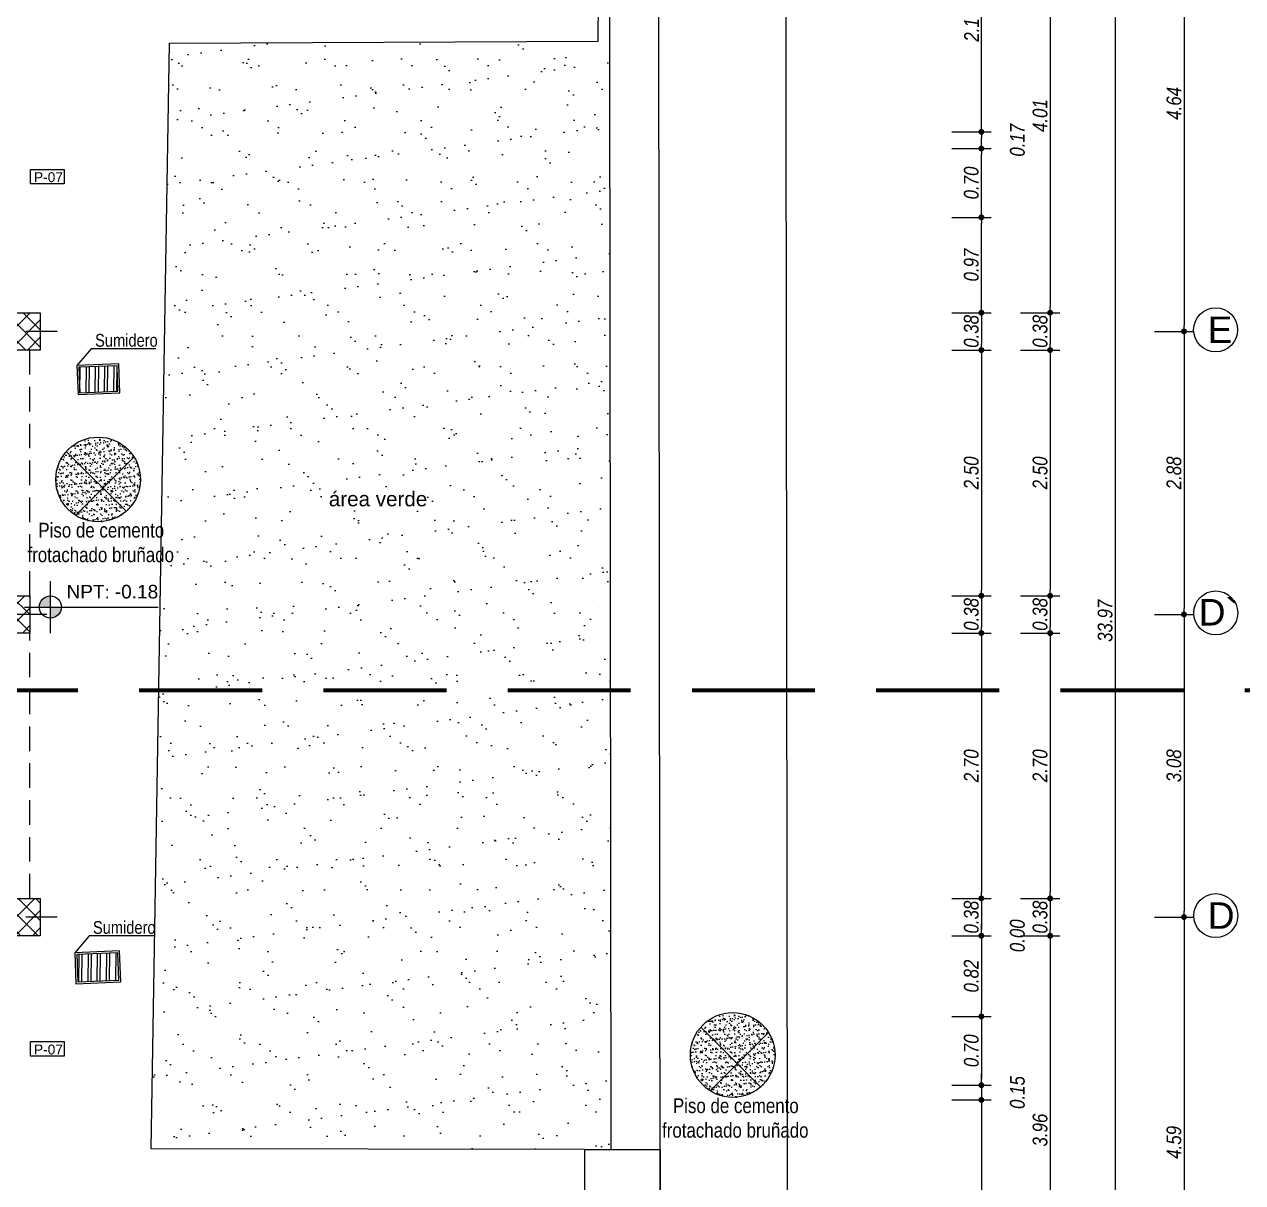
# Model space of a CAD drawing. Header units: inches. Extents: x 140 to 978, y -82 to 38.
# Drawn here: x 644.26 to 656.66, y -0.23 to 11.55 of the extents above; entities that cross this region are included whole.
import ezdxf

# ---------------------------------------------------------------- set-up
doc = ezdxf.new("R2010")
doc.units = ezdxf.units.IN
doc.header["$MEASUREMENT"] = 0
for name, pattern in [('DASHDOT2', [12.7, 6.35, -3.175, 0, -3.175]), ('DASHED', [0.75, 0.5, -0.25]), ('DASHED2', [0.375, 0.25, -0.125])]:
    doc.linetypes.add(name, pattern=pattern)
doc.layers.get('0').update_dxf_attribs({"lineweight": 0})
for name, color, linetype, lineweight in [('UNSAAC-AREA VERDE', 94, 'Continuous', 0), ('UNSAAC-COLUMNA', 24, 'Continuous', 0), ('UNSAAC-COTA', 48, 'Continuous', 0), ('UNSAAC-EJE COLUMNA', 22, 'DASHDOT2', 0), ('UNSAAC-FACHADA(2DO PLANO)', 7, 'Continuous', 30), ('UNSAAC-LINEA DE CORTE', 7, 'Continuous', 70), ('UNSAAC-LLAMADOS', 88, 'Continuous', 0), ('UNSAAC-PISOS', 253, 'Continuous', 0), ('UNSAAC-PROYECCIONES', 38, 'DASHED2', 0), ('UNSAAC-TEXTOS', 250, 'Continuous', 0), ('UNSAAC-TEXTURAS', 250, 'Continuous', 0)]:
    doc.layers.add(name, color=color, linetype=linetype, lineweight=lineweight)
doc.styles.add('narrow', font='')
doc.styles.get("Standard").update_dxf_attribs({"font": 'arial.ttf'})
doc.styles.get('narrow').set_extended_font_data('Arial Narrow', italic=True)
doc.dimstyles.new('1EN75', dxfattribs={"dimtxt": 0.15, "dimasz": 0.06, "dimexe": 0.1, "dimexo": 0.15, "dimgap": 0.025, "dimtad": 1, "dimzin": 1, "dimdsep": 46, "dimtxsty": 'narrow', "dimblk": 'DOT', "dimcen": 0.1, "dimclrd": 256, "dimclre": 256, "dimclrt": 256, "dimaunit": 1, "dimadec": 3, "dimazin": 0, "dimtfac": 1, "dimtmove": 2, "dimatfit": 3, "dimldrblk": 'ARCHTICK', "dimfxl": 0.3, "dimfxlon": 1, "dimtolj": 1, "dimtzin": 0, "dimlwd": 0, "dimlwe": 0, "dimarcsym": 0})
pattern_1 = [(89.2936, (644.81354, 1.75748), (-0.0937429, 0.0011558), []), (89.2936, (644.84517, 1.78834), (-0.0937429, 0.0011558), [])]

# ---------------------------------------------------------------- blocks, each defined once
blk = doc.blocks.new('c')
at = {"layer": 'UNSAAC-TEXTURAS'}
h = blk.add_hatch(dxfattribs=at)
h.set_pattern_fill('ANSI37', color=256)
h.set_pattern_definition([(45, (-855.58834, -178.38853), (-0.088388348, 0.088388348), []), (135, (-855.58834, -178.38853), (-0.088388348, -0.088388348), [])])
h.paths.add_polyline_path([(0.19, 0.635), (0, 0.635), (0, 0.316), (0.19, 0.316)])
h.paths.add_polyline_path([(0.19, 0.316), (0.38, 0.316), (0.38, 0.635), (0.19, 0.635)])
h.paths.add_polyline_path([(0.19, 0), (0.38, 0), (0.38, 0.316), (0.19, 0.316)])
h.paths.add_polyline_path([(0.19, 0.316), (0, 0.316), (0, 0), (0.19, 0)])
at = {"layer": 'UNSAAC-COLUMNA'}
blk.add_lwpolyline([(0, 0), (0, 0.635), (0.38, 0.635), (0.38, 0)], dxfattribs=at)
blk.add_lwpolyline([(0, 0.635), (0.38, 0.635), (0.38, 0), (0, 0)], close=True, dxfattribs=at)
at = {"layer": 'UNSAAC-EJE COLUMNA', "ltscale": 0.05}
for p, q in [((0.19, -0.172), (0.19, 0.805)), ((0.55, 0.316), (-0.17, 0.316))]:
    blk.add_line(p, q, dxfattribs=at)
blk = doc.blocks.new('_Dot')
at = {"color": 0, "linetype": 'ByBlock', "lineweight": -2}
blk.add_line((-0.5, 0), (-1, 0), dxfattribs=at)
at = {"color": 0, "linetype": 'ByBlock', "const_width": 0.5}
blk.add_lwpolyline([(-0.25, 0, 1), (0.25, 0, 1)], format="xyb", close=True, dxfattribs=at)
blk = doc.blocks.new('*D792')
at = {"layer": 'Defpoints', "color": 0, "transparency": 16777216}
for p in [(647.534, 8.619), (647.534, 8.239), (653.998, 8.239)]:
    blk.add_point(p, dxfattribs=at)
at = {"layer": 'UNSAAC-COTA', "lineweight": 0, "transparency": 16777216}
for p, q in [((653.698, 8.619), (654.098, 8.619)), ((653.998, 8.559), (653.998, 8.299)), ((653.698, 8.239), (654.098, 8.239))]:
    blk.add_line(p, q, dxfattribs=at)
at = {"layer": 'UNSAAC-COTA', "lineweight": 0, "transparency": 16777216, "xscale": 0.06, "yscale": 0.06, "zscale": 0.06}
for p, rotation in [((653.998, 8.619), 90), ((653.998, 8.239), 270)]:
    blk.add_blockref('_Dot', p, dxfattribs=dict(at, rotation=rotation))
at = {"layer": 'UNSAAC-COTA', "transparency": 16777216, "insert": (653.896, 8.429), "char_height": 0.15, "attachment_point": 5, "rotation": 90, "style": 'narrow'}
blk.add_mtext('\\A1;0.38', dxfattribs=at)
blk = doc.blocks.new('_ArchTick')
at = {"layer": 'UNSAAC-FACHADA(2DO PLANO)', "color": 0, "const_width": 0.15}
blk.add_lwpolyline([(-0.5, -0.5), (0.5, 0.5)], dxfattribs=at)
blk = doc.blocks.new('*D793')
at = {"layer": 'Defpoints', "color": 0, "transparency": 16777216}
for p in [(647.534, 8.239), (647.429, 5.739), (653.998, 5.739)]:
    blk.add_point(p, dxfattribs=at)
at = {"layer": 'UNSAAC-COTA', "lineweight": 0, "transparency": 16777216}
for p, q in [((653.698, 8.239), (654.098, 8.239)), ((653.998, 8.179), (653.998, 5.799)), ((653.698, 5.739), (654.098, 5.739))]:
    blk.add_line(p, q, dxfattribs=at)
at = {"layer": 'UNSAAC-COTA', "lineweight": 0, "transparency": 16777216, "xscale": 0.06, "yscale": 0.06, "zscale": 0.06}
for p, rotation in [((653.998, 8.239), 90), ((653.998, 5.739), 270)]:
    blk.add_blockref('_Dot', p, dxfattribs=dict(at, rotation=rotation))
at = {"layer": 'UNSAAC-COTA', "transparency": 16777216, "insert": (653.896, 6.989), "char_height": 0.15, "attachment_point": 5, "rotation": 90, "style": 'narrow'}
blk.add_mtext('\\A1;2.50', dxfattribs=at)
blk = doc.blocks.new('*D794')
at = {"layer": 'Defpoints', "color": 0, "transparency": 16777216}
for p in [(647.429, 5.739), (647.429, 5.359), (653.998, 5.359)]:
    blk.add_point(p, dxfattribs=at)
at = {"layer": 'UNSAAC-COTA', "lineweight": 0, "transparency": 16777216}
for p, q in [((653.698, 5.739), (654.098, 5.739)), ((653.998, 5.679), (653.998, 5.419)), ((653.698, 5.359), (654.098, 5.359))]:
    blk.add_line(p, q, dxfattribs=at)
at = {"layer": 'UNSAAC-COTA', "lineweight": 0, "transparency": 16777216, "xscale": 0.06, "yscale": 0.06, "zscale": 0.06}
for p, rotation in [((653.998, 5.739), 90), ((653.998, 5.359), 270)]:
    blk.add_blockref('_Dot', p, dxfattribs=dict(at, rotation=rotation))
at = {"layer": 'UNSAAC-COTA', "transparency": 16777216, "insert": (653.896, 5.549), "char_height": 0.15, "attachment_point": 5, "rotation": 90, "style": 'narrow'}
blk.add_mtext('\\A1;0.38', dxfattribs=at)
blk = doc.blocks.new('*D795')
at = {"layer": 'Defpoints', "color": 0, "transparency": 16777216}
for p in [(647.429, 5.359), (647.534, 2.659), (653.998, 2.659)]:
    blk.add_point(p, dxfattribs=at)
at = {"layer": 'UNSAAC-COTA', "lineweight": 0, "transparency": 16777216}
for p, q in [((653.698, 5.359), (654.098, 5.359)), ((653.998, 5.299), (653.998, 2.719)), ((653.698, 2.659), (654.098, 2.659))]:
    blk.add_line(p, q, dxfattribs=at)
at = {"layer": 'UNSAAC-COTA', "lineweight": 0, "transparency": 16777216, "xscale": 0.06, "yscale": 0.06, "zscale": 0.06}
for p, rotation in [((653.998, 5.359), 90), ((653.998, 2.659), 270)]:
    blk.add_blockref('_Dot', p, dxfattribs=dict(at, rotation=rotation))
at = {"layer": 'UNSAAC-COTA', "transparency": 16777216, "insert": (653.896, 4.009), "char_height": 0.15, "attachment_point": 5, "rotation": 90, "style": 'narrow'}
blk.add_mtext('\\A1;2.70', dxfattribs=at)
blk = doc.blocks.new('*D796')
at = {"layer": 'Defpoints', "color": 0, "transparency": 16777216}
for p in [(647.534, 2.659), (647.534, 2.279), (653.998, 2.279)]:
    blk.add_point(p, dxfattribs=at)
at = {"layer": 'UNSAAC-COTA', "lineweight": 0, "transparency": 16777216}
for p, q in [((653.698, 2.659), (654.098, 2.659)), ((653.998, 2.599), (653.998, 2.339)), ((653.698, 2.279), (654.098, 2.279))]:
    blk.add_line(p, q, dxfattribs=at)
at = {"layer": 'UNSAAC-COTA', "lineweight": 0, "transparency": 16777216, "xscale": 0.06, "yscale": 0.06, "zscale": 0.06}
for p, rotation in [((653.998, 2.659), 90), ((653.998, 2.279), 270)]:
    blk.add_blockref('_Dot', p, dxfattribs=dict(at, rotation=rotation))
at = {"layer": 'UNSAAC-COTA', "transparency": 16777216, "insert": (653.896, 2.469), "char_height": 0.15, "attachment_point": 5, "rotation": 90, "style": 'narrow'}
blk.add_mtext('\\A1;0.38', dxfattribs=at)
blk = doc.blocks.new('*D797')
at = {"layer": 'Defpoints', "color": 0, "transparency": 16777216}
for p in [(647.373, 2.279), (647.534, 2.279), (653.998, 2.279)]:
    blk.add_point(p, dxfattribs=at)
at = {"layer": 'UNSAAC-COTA', "lineweight": 0, "transparency": 16777216}
for p, q in [((653.998, 2.339), (653.998, 2.399)), ((653.698, 2.279), (654.098, 2.279)), ((653.698, 2.279), (654.098, 2.279)), ((653.998, 2.219), (653.998, 2.159))]:
    blk.add_line(p, q, dxfattribs=at)
at = {"layer": 'UNSAAC-COTA', "lineweight": 0, "transparency": 16777216, "xscale": 0.06, "yscale": 0.06, "zscale": 0.06}
for rotation in [270, 90]:
    blk.add_blockref('_Dot', (653.998, 2.279), dxfattribs=dict(at, rotation=rotation))
at = {"layer": 'UNSAAC-COTA', "transparency": 16777216, "insert": (654.365, 2.279), "char_height": 0.15, "attachment_point": 5, "rotation": 90, "style": 'narrow'}
blk.add_mtext('\\A1;0.00', dxfattribs=at)
blk = doc.blocks.new('*D798')
at = {"layer": 'Defpoints', "color": 0, "transparency": 16777216}
for p in [(647.373, 2.279), (647.373, 1.459), (653.998, 1.459)]:
    blk.add_point(p, dxfattribs=at)
at = {"layer": 'UNSAAC-COTA', "lineweight": 0, "transparency": 16777216}
for p, q in [((653.698, 2.279), (654.098, 2.279)), ((653.998, 2.219), (653.998, 1.519)), ((653.698, 1.459), (654.098, 1.459))]:
    blk.add_line(p, q, dxfattribs=at)
at = {"layer": 'UNSAAC-COTA', "lineweight": 0, "transparency": 16777216, "xscale": 0.06, "yscale": 0.06, "zscale": 0.06}
for p, rotation in [((653.998, 2.279), 90), ((653.998, 1.459), 270)]:
    blk.add_blockref('_Dot', p, dxfattribs=dict(at, rotation=rotation))
at = {"layer": 'UNSAAC-COTA', "transparency": 16777216, "insert": (653.896, 1.869), "char_height": 0.15, "attachment_point": 5, "rotation": 90, "style": 'narrow'}
blk.add_mtext('\\A1;0.82', dxfattribs=at)
blk = doc.blocks.new('*D799')
at = {"layer": 'Defpoints', "color": 0, "transparency": 16777216}
for p in [(647.373, 1.459), (647.373, 0.759), (653.998, 0.759)]:
    blk.add_point(p, dxfattribs=at)
at = {"layer": 'UNSAAC-COTA', "lineweight": 0, "transparency": 16777216}
for p, q in [((653.698, 1.459), (654.098, 1.459)), ((653.998, 1.399), (653.998, 0.819)), ((653.698, 0.759), (654.098, 0.759))]:
    blk.add_line(p, q, dxfattribs=at)
at = {"layer": 'UNSAAC-COTA', "lineweight": 0, "transparency": 16777216, "xscale": 0.06, "yscale": 0.06, "zscale": 0.06}
for p, rotation in [((653.998, 1.459), 90), ((653.998, 0.759), 270)]:
    blk.add_blockref('_Dot', p, dxfattribs=dict(at, rotation=rotation))
at = {"layer": 'UNSAAC-COTA', "transparency": 16777216, "insert": (653.896, 1.109), "char_height": 0.15, "attachment_point": 5, "rotation": 90, "style": 'narrow'}
blk.add_mtext('\\A1;0.70', dxfattribs=at)
blk = doc.blocks.new('*D800')
at = {"layer": 'Defpoints', "color": 0, "transparency": 16777216}
for p in [(647.373, 0.759), (647.373, 0.609), (653.998, 0.609)]:
    blk.add_point(p, dxfattribs=at)
at = {"layer": 'UNSAAC-COTA', "lineweight": 0, "transparency": 16777216}
for p, q in [((653.998, 0.819), (653.998, 0.879)), ((653.698, 0.759), (654.098, 0.759)), ((653.998, 0.759), (653.998, 0.609)), ((653.698, 0.609), (654.098, 0.609)), ((653.998, 0.549), (653.998, 0.489))]:
    blk.add_line(p, q, dxfattribs=at)
at = {"layer": 'UNSAAC-COTA', "lineweight": 0, "transparency": 16777216, "xscale": 0.06, "yscale": 0.06, "zscale": 0.06}
for p, rotation in [((653.998, 0.759), 270), ((653.998, 0.609), 90)]:
    blk.add_blockref('_Dot', p, dxfattribs=dict(at, rotation=rotation))
at = {"layer": 'UNSAAC-COTA', "transparency": 16777216, "insert": (654.365, 0.684), "char_height": 0.15, "attachment_point": 5, "rotation": 90, "style": 'narrow'}
blk.add_mtext('\\A1;0.15', dxfattribs=at)
blk = doc.blocks.new('*D801')
at = {"layer": 'Defpoints', "color": 0, "transparency": 16777216}
for p in [(647.373, 0.609), (652.998, -1.676), (653.998, -1.676)]:
    blk.add_point(p, dxfattribs=at)
at = {"layer": 'UNSAAC-COTA', "lineweight": 0, "transparency": 16777216}
for p, q in [((653.698, 0.609), (654.098, 0.609)), ((653.998, 0.549), (653.998, -1.616)), ((653.698, -1.676), (654.098, -1.676))]:
    blk.add_line(p, q, dxfattribs=at)
at = {"layer": 'UNSAAC-COTA', "lineweight": 0, "transparency": 16777216, "xscale": 0.06, "yscale": 0.06, "zscale": 0.06}
for p, rotation in [((653.998, 0.609), 90), ((653.998, -1.676), 270)]:
    blk.add_blockref('_Dot', p, dxfattribs=dict(at, rotation=rotation))
at = {"layer": 'UNSAAC-COTA', "transparency": 16777216, "insert": (653.896, -0.533), "char_height": 0.15, "attachment_point": 5, "rotation": 90, "style": 'narrow'}
blk.add_mtext('\\A1;2.28', dxfattribs=at)
blk = doc.blocks.new('*D728')
at = {"layer": 'Defpoints', "color": 0, "transparency": 16777216}
for p in [(652.998, 12.629), (647.534, 8.619), (654.698, 8.619)]:
    blk.add_point(p, dxfattribs=at)
at = {"layer": 'UNSAAC-COTA', "lineweight": 0, "transparency": 16777216}
for p, q in [((654.398, 12.629), (654.798, 12.629)), ((654.698, 12.569), (654.698, 8.679)), ((654.398, 8.619), (654.798, 8.619))]:
    blk.add_line(p, q, dxfattribs=at)
at = {"layer": 'UNSAAC-COTA', "lineweight": 0, "transparency": 16777216, "xscale": 0.06, "yscale": 0.06, "zscale": 0.06}
for p, rotation in [((654.698, 12.629), 90), ((654.698, 8.619), 270)]:
    blk.add_blockref('_Dot', p, dxfattribs=dict(at, rotation=rotation))
at = {"layer": 'UNSAAC-COTA', "transparency": 16777216, "insert": (654.596, 10.624), "char_height": 0.15, "attachment_point": 5, "rotation": 90, "style": 'narrow'}
blk.add_mtext('\\A1;4.01', dxfattribs=at)
blk = doc.blocks.new('*D809')
at = {"layer": 'Defpoints', "color": 0, "transparency": 16777216}
for p in [(647.534, 8.619), (647.534, 8.239), (654.698, 8.239)]:
    blk.add_point(p, dxfattribs=at)
at = {"layer": 'UNSAAC-COTA', "lineweight": 0, "transparency": 16777216}
for p, q in [((654.398, 8.619), (654.798, 8.619)), ((654.698, 8.559), (654.698, 8.299)), ((654.398, 8.239), (654.798, 8.239))]:
    blk.add_line(p, q, dxfattribs=at)
at = {"layer": 'UNSAAC-COTA', "lineweight": 0, "transparency": 16777216, "xscale": 0.06, "yscale": 0.06, "zscale": 0.06}
for p, rotation in [((654.698, 8.619), 90), ((654.698, 8.239), 270)]:
    blk.add_blockref('_Dot', p, dxfattribs=dict(at, rotation=rotation))
at = {"layer": 'UNSAAC-COTA', "transparency": 16777216, "insert": (654.596, 8.429), "char_height": 0.15, "attachment_point": 5, "rotation": 90, "style": 'narrow'}
blk.add_mtext('\\A1;0.38', dxfattribs=at)
blk = doc.blocks.new('*D810')
at = {"layer": 'Defpoints', "color": 0, "transparency": 16777216}
for p in [(647.534, 8.239), (647.429, 5.739), (654.698, 5.739)]:
    blk.add_point(p, dxfattribs=at)
at = {"layer": 'UNSAAC-COTA', "lineweight": 0, "transparency": 16777216}
for p, q in [((654.398, 8.239), (654.798, 8.239)), ((654.698, 8.179), (654.698, 5.799)), ((654.398, 5.739), (654.798, 5.739))]:
    blk.add_line(p, q, dxfattribs=at)
at = {"layer": 'UNSAAC-COTA', "lineweight": 0, "transparency": 16777216, "xscale": 0.06, "yscale": 0.06, "zscale": 0.06}
for p, rotation in [((654.698, 8.239), 90), ((654.698, 5.739), 270)]:
    blk.add_blockref('_Dot', p, dxfattribs=dict(at, rotation=rotation))
at = {"layer": 'UNSAAC-COTA', "transparency": 16777216, "insert": (654.596, 6.989), "char_height": 0.15, "attachment_point": 5, "rotation": 90, "style": 'narrow'}
blk.add_mtext('\\A1;2.50', dxfattribs=at)
blk = doc.blocks.new('*D729')
at = {"layer": 'Defpoints', "color": 0, "transparency": 16777216}
for p in [(647.429, 5.739), (647.429, 5.359), (654.698, 5.359)]:
    blk.add_point(p, dxfattribs=at)
at = {"layer": 'UNSAAC-COTA', "lineweight": 0, "transparency": 16777216}
for p, q in [((654.398, 5.739), (654.798, 5.739)), ((654.698, 5.679), (654.698, 5.419)), ((654.398, 5.359), (654.798, 5.359))]:
    blk.add_line(p, q, dxfattribs=at)
at = {"layer": 'UNSAAC-COTA', "lineweight": 0, "transparency": 16777216, "xscale": 0.06, "yscale": 0.06, "zscale": 0.06}
for p, rotation in [((654.698, 5.739), 90), ((654.698, 5.359), 270)]:
    blk.add_blockref('_Dot', p, dxfattribs=dict(at, rotation=rotation))
at = {"layer": 'UNSAAC-COTA', "transparency": 16777216, "insert": (654.596, 5.549), "char_height": 0.15, "attachment_point": 5, "rotation": 90, "style": 'narrow'}
blk.add_mtext('\\A1;0.38', dxfattribs=at)
blk = doc.blocks.new('*D730')
at = {"layer": 'Defpoints', "color": 0, "transparency": 16777216}
for p in [(647.429, 5.359), (647.534, 2.659), (654.698, 2.659)]:
    blk.add_point(p, dxfattribs=at)
at = {"layer": 'UNSAAC-COTA', "lineweight": 0, "transparency": 16777216}
for p, q in [((654.398, 5.359), (654.798, 5.359)), ((654.698, 5.299), (654.698, 2.719)), ((654.398, 2.659), (654.798, 2.659))]:
    blk.add_line(p, q, dxfattribs=at)
at = {"layer": 'UNSAAC-COTA', "lineweight": 0, "transparency": 16777216, "xscale": 0.06, "yscale": 0.06, "zscale": 0.06}
for p, rotation in [((654.698, 5.359), 90), ((654.698, 2.659), 270)]:
    blk.add_blockref('_Dot', p, dxfattribs=dict(at, rotation=rotation))
at = {"layer": 'UNSAAC-COTA', "transparency": 16777216, "insert": (654.596, 4.009), "char_height": 0.15, "attachment_point": 5, "rotation": 90, "style": 'narrow'}
blk.add_mtext('\\A1;2.70', dxfattribs=at)
blk = doc.blocks.new('*D811')
at = {"layer": 'Defpoints', "color": 0, "transparency": 16777216}
for p in [(647.534, 2.659), (647.534, 2.279), (654.698, 2.279)]:
    blk.add_point(p, dxfattribs=at)
at = {"layer": 'UNSAAC-COTA', "lineweight": 0, "transparency": 16777216}
for p, q in [((654.398, 2.659), (654.798, 2.659)), ((654.698, 2.599), (654.698, 2.339)), ((654.398, 2.279), (654.798, 2.279))]:
    blk.add_line(p, q, dxfattribs=at)
at = {"layer": 'UNSAAC-COTA', "lineweight": 0, "transparency": 16777216, "xscale": 0.06, "yscale": 0.06, "zscale": 0.06}
for p, rotation in [((654.698, 2.659), 90), ((654.698, 2.279), 270)]:
    blk.add_blockref('_Dot', p, dxfattribs=dict(at, rotation=rotation))
at = {"layer": 'UNSAAC-COTA', "transparency": 16777216, "insert": (654.596, 2.469), "char_height": 0.15, "attachment_point": 5, "rotation": 90, "style": 'narrow'}
blk.add_mtext('\\A1;0.38', dxfattribs=at)
blk = doc.blocks.new('*D812')
at = {"layer": 'Defpoints', "color": 0, "transparency": 16777216}
for p in [(647.534, 2.279), (652.998, -1.676), (654.698, -1.676)]:
    blk.add_point(p, dxfattribs=at)
at = {"layer": 'UNSAAC-COTA', "lineweight": 0, "transparency": 16777216}
for p, q in [((654.398, 2.279), (654.798, 2.279)), ((654.698, 2.219), (654.698, -1.616)), ((654.398, -1.676), (654.798, -1.676))]:
    blk.add_line(p, q, dxfattribs=at)
at = {"layer": 'UNSAAC-COTA', "lineweight": 0, "transparency": 16777216, "xscale": 0.06, "yscale": 0.06, "zscale": 0.06}
for p, rotation in [((654.698, 2.279), 90), ((654.698, -1.676), 270)]:
    blk.add_blockref('_Dot', p, dxfattribs=dict(at, rotation=rotation))
at = {"layer": 'UNSAAC-COTA', "transparency": 16777216, "insert": (654.596, 0.302), "char_height": 0.15, "attachment_point": 5, "rotation": 90, "style": 'narrow'}
blk.add_mtext('\\A1;3.96', dxfattribs=at)
blk = doc.blocks.new('*D815')
at = {"layer": 'Defpoints', "color": 0, "transparency": 16777216}
for p in [(652.998, 22.469), (652.998, -11.501), (655.36, -11.501)]:
    blk.add_point(p, dxfattribs=at)
at = {"layer": 'UNSAAC-COTA', "lineweight": 0, "transparency": 16777216}
for p, q in [((655.06, 22.469), (655.46, 22.469)), ((655.36, 22.409), (655.36, -11.441)), ((655.06, -11.501), (655.46, -11.501))]:
    blk.add_line(p, q, dxfattribs=at)
at = {"layer": 'UNSAAC-COTA', "lineweight": 0, "transparency": 16777216, "xscale": 0.06, "yscale": 0.06, "zscale": 0.06}
for p, rotation in [((655.36, 22.469), 90), ((655.36, -11.501), 270)]:
    blk.add_blockref('_Dot', p, dxfattribs=dict(at, rotation=rotation))
at = {"layer": 'UNSAAC-COTA', "transparency": 16777216, "insert": (655.258, 5.484), "char_height": 0.15, "attachment_point": 5, "rotation": 90, "style": 'narrow'}
blk.add_mtext('\\A1;33.97', dxfattribs=at)
blk = doc.blocks.new('*D816')
at = {"layer": 'Defpoints', "color": 0, "transparency": 16777216}
for p in [(653.168, 13.069), (647.707, 8.429), (656.06, 8.429)]:
    blk.add_point(p, dxfattribs=at)
at = {"layer": 'UNSAAC-COTA', "lineweight": 0, "transparency": 16777216}
for p, q in [((655.76, 13.069), (656.16, 13.069)), ((656.06, 13.009), (656.06, 8.489)), ((655.76, 8.429), (656.16, 8.429))]:
    blk.add_line(p, q, dxfattribs=at)
at = {"layer": 'UNSAAC-COTA', "lineweight": 0, "transparency": 16777216, "xscale": 0.06, "yscale": 0.06, "zscale": 0.06}
for p, rotation in [((656.06, 13.069), 90), ((656.06, 8.429), 270)]:
    blk.add_blockref('_Dot', p, dxfattribs=dict(at, rotation=rotation))
at = {"layer": 'UNSAAC-COTA', "transparency": 16777216, "insert": (655.958, 10.749), "char_height": 0.15, "attachment_point": 5, "rotation": 90, "style": 'narrow'}
blk.add_mtext('\\A1;4.64', dxfattribs=at)
blk = doc.blocks.new('*D817')
at = {"layer": 'Defpoints', "color": 0, "transparency": 16777216}
for p in [(647.707, 8.429), (647.602, 5.549), (656.06, 5.549)]:
    blk.add_point(p, dxfattribs=at)
at = {"layer": 'UNSAAC-COTA', "lineweight": 0, "transparency": 16777216}
for p, q in [((655.76, 8.429), (656.16, 8.429)), ((656.06, 8.369), (656.06, 5.609)), ((655.76, 5.549), (656.16, 5.549))]:
    blk.add_line(p, q, dxfattribs=at)
at = {"layer": 'UNSAAC-COTA', "lineweight": 0, "transparency": 16777216, "xscale": 0.06, "yscale": 0.06, "zscale": 0.06}
for p, rotation in [((656.06, 8.429), 90), ((656.06, 5.549), 270)]:
    blk.add_blockref('_Dot', p, dxfattribs=dict(at, rotation=rotation))
at = {"layer": 'UNSAAC-COTA', "transparency": 16777216, "insert": (655.958, 6.989), "char_height": 0.15, "attachment_point": 5, "rotation": 90, "style": 'narrow'}
blk.add_mtext('\\A1;2.88', dxfattribs=at)
blk = doc.blocks.new('*D818')
at = {"layer": 'Defpoints', "color": 0, "transparency": 16777216}
for p in [(647.602, 5.549), (647.707, 2.469), (656.06, 2.469)]:
    blk.add_point(p, dxfattribs=at)
at = {"layer": 'UNSAAC-COTA', "lineweight": 0, "transparency": 16777216}
for p, q in [((655.76, 5.549), (656.16, 5.549)), ((656.06, 5.489), (656.06, 2.529)), ((655.76, 2.469), (656.16, 2.469))]:
    blk.add_line(p, q, dxfattribs=at)
at = {"layer": 'UNSAAC-COTA', "lineweight": 0, "transparency": 16777216, "xscale": 0.06, "yscale": 0.06, "zscale": 0.06}
for p, rotation in [((656.06, 5.549), 90), ((656.06, 2.469), 270)]:
    blk.add_blockref('_Dot', p, dxfattribs=dict(at, rotation=rotation))
at = {"layer": 'UNSAAC-COTA', "transparency": 16777216, "insert": (655.958, 4.009), "char_height": 0.15, "attachment_point": 5, "rotation": 90, "style": 'narrow'}
blk.add_mtext('\\A1;3.08', dxfattribs=at)
blk = doc.blocks.new('*D819')
at = {"layer": 'Defpoints', "color": 0, "transparency": 16777216}
for p in [(647.707, 2.469), (653.168, -2.116), (656.06, -2.116)]:
    blk.add_point(p, dxfattribs=at)
at = {"layer": 'UNSAAC-COTA', "lineweight": 0, "transparency": 16777216}
for p, q in [((655.76, 2.469), (656.16, 2.469)), ((656.06, 2.409), (656.06, -2.056)), ((655.76, -2.116), (656.16, -2.116))]:
    blk.add_line(p, q, dxfattribs=at)
at = {"layer": 'UNSAAC-COTA', "lineweight": 0, "transparency": 16777216, "xscale": 0.06, "yscale": 0.06, "zscale": 0.06}
for p, rotation in [((656.06, 2.469), 90), ((656.06, -2.116), 270)]:
    blk.add_blockref('_Dot', p, dxfattribs=dict(at, rotation=rotation))
at = {"layer": 'UNSAAC-COTA', "transparency": 16777216, "insert": (655.958, 0.177), "char_height": 0.15, "attachment_point": 5, "rotation": 90, "style": 'narrow'}
blk.add_mtext('\\A1;4.59', dxfattribs=at)
blk = doc.blocks.new('VIGA')
at = {"layer": 'UNSAAC-PROYECCIONES'}
for p, q in [((1116.063, 91.234), (1116.063, 93.734)), ((1116.063, 88.154), (1116.063, 90.854))]:
    blk.add_line(p, q, dxfattribs=at)
blk = doc.blocks.new('*D845')
at = {"layer": 'Defpoints', "color": 0, "transparency": 16777216}
for p in [(647.373, 9.589), (653.998, 9.589), (647.534, 8.619)]:
    blk.add_point(p, dxfattribs=at)
at = {"layer": 'UNSAAC-COTA', "lineweight": 0, "transparency": 16777216}
for p, q in [((653.698, 9.589), (654.098, 9.589)), ((653.998, 8.679), (653.998, 9.529)), ((653.698, 8.619), (654.098, 8.619))]:
    blk.add_line(p, q, dxfattribs=at)
at = {"layer": 'UNSAAC-COTA', "lineweight": 0, "transparency": 16777216, "xscale": 0.06, "yscale": 0.06, "zscale": 0.06}
for p, rotation in [((653.998, 9.589), 90), ((653.998, 8.619), 270)]:
    blk.add_blockref('_Dot', p, dxfattribs=dict(at, rotation=rotation))
at = {"layer": 'UNSAAC-COTA', "transparency": 16777216, "insert": (653.896, 9.104), "char_height": 0.15, "attachment_point": 5, "rotation": 90, "style": 'narrow'}
blk.add_mtext('\\A1;0.97', dxfattribs=at)
blk = doc.blocks.new('*D846')
at = {"layer": 'Defpoints', "color": 0, "transparency": 16777216}
for p in [(647.373, 10.289), (653.998, 10.289), (647.373, 9.589)]:
    blk.add_point(p, dxfattribs=at)
at = {"layer": 'UNSAAC-COTA', "lineweight": 0, "transparency": 16777216}
for p, q in [((653.698, 10.289), (654.098, 10.289)), ((653.998, 9.649), (653.998, 10.229)), ((653.698, 9.589), (654.098, 9.589))]:
    blk.add_line(p, q, dxfattribs=at)
at = {"layer": 'UNSAAC-COTA', "lineweight": 0, "transparency": 16777216, "xscale": 0.06, "yscale": 0.06, "zscale": 0.06}
for p, rotation in [((653.998, 10.289), 90), ((653.998, 9.589), 270)]:
    blk.add_blockref('_Dot', p, dxfattribs=dict(at, rotation=rotation))
at = {"layer": 'UNSAAC-COTA', "transparency": 16777216, "insert": (653.896, 9.939), "char_height": 0.15, "attachment_point": 5, "rotation": 90, "style": 'narrow'}
blk.add_mtext('\\A1;0.70', dxfattribs=at)
blk = doc.blocks.new('*D847')
at = {"layer": 'Defpoints', "color": 0, "transparency": 16777216}
for p in [(647.373, 10.459), (653.998, 10.459), (647.373, 10.289)]:
    blk.add_point(p, dxfattribs=at)
at = {"layer": 'UNSAAC-COTA', "lineweight": 0, "transparency": 16777216}
for p, q in [((653.698, 10.459), (654.098, 10.459)), ((653.698, 10.289), (654.098, 10.289)), ((653.998, 10.349), (653.998, 10.399))]:
    blk.add_line(p, q, dxfattribs=at)
at = {"layer": 'UNSAAC-COTA', "lineweight": 0, "transparency": 16777216, "xscale": 0.06, "yscale": 0.06, "zscale": 0.06}
for p, rotation in [((653.998, 10.459), 90), ((653.998, 10.289), 270)]:
    blk.add_blockref('_Dot', p, dxfattribs=dict(at, rotation=rotation))
at = {"layer": 'UNSAAC-COTA', "transparency": 16777216, "insert": (654.365, 10.374), "char_height": 0.15, "attachment_point": 5, "rotation": 90, "style": 'narrow'}
blk.add_mtext('\\A1;0.17', dxfattribs=at)
blk = doc.blocks.new('*D848')
at = {"layer": 'Defpoints', "color": 0, "transparency": 16777216}
for p in [(652.998, 12.629), (653.998, 12.629), (647.373, 10.459)]:
    blk.add_point(p, dxfattribs=at)
at = {"layer": 'UNSAAC-COTA', "lineweight": 0, "transparency": 16777216}
for p, q in [((653.698, 12.629), (654.098, 12.629)), ((653.998, 10.519), (653.998, 12.569)), ((653.698, 10.459), (654.098, 10.459))]:
    blk.add_line(p, q, dxfattribs=at)
at = {"layer": 'UNSAAC-COTA', "lineweight": 0, "transparency": 16777216, "xscale": 0.06, "yscale": 0.06, "zscale": 0.06}
for p, rotation in [((653.998, 12.629), 90), ((653.998, 10.459), 270)]:
    blk.add_blockref('_Dot', p, dxfattribs=dict(at, rotation=rotation))
at = {"layer": 'UNSAAC-COTA', "transparency": 16777216, "insert": (653.898, 11.544), "char_height": 0.15, "attachment_point": 5, "rotation": 90, "style": 'narrow'}
blk.add_mtext('\\A1;2.17', dxfattribs=at)
blk = doc.blocks.new('npt')
at = {"layer": 'UNSAAC-TEXTOS'}
h = blk.add_hatch(color=0, dxfattribs=at)
h.dxf.hatch_style = 1
h.paths.add_polyline_path([(0.0522, 0), (0, 0), (0, -0.0522, 0.414214)])
h.paths.add_polyline_path([(0, 0.0522, 0.414214), (-0.0522, 0), (0, 0)])
at = {"layer": 'UNSAAC-TEXTOS', "color": 0}
for p, q in [((0, -0.1228), (0, 0.1228)), ((-0.1228, 0), (0.507, 0))]:
    blk.add_line(p, q, dxfattribs=at)
blk.add_circle((0, 0), 0.0522, dxfattribs=at)

msp = doc.modelspace()

# ---------------------------------------------------------------- hatches: boundary and pattern name
at = {"layer": 'UNSAAC-AREA VERDE', "ltscale": 2.5}
h = msp.add_hatch(dxfattribs=at)
h.set_pattern_fill('AR-SAND', color=256, scale=0.25)
h.set_pattern_definition([(37.5, (0, 0), (-0.01574834, 0.48170594), [0, -0.38, 0, -0.425, 0, -0.40625]), (7.5, (0, 0), (0.4424442, 0.7055365), [0, -0.205, 0, -0.3425, 0, -0.13125]), (327.5, (-0.3075, 0), (0.77853547, 0.00141476), [0, -0.125, 0, -0.45, 0, -0.5875]), (317.5, (-0.3075, 0), (0.75153165, 0.2194189), [0, -0.0625, 0, -0.295, 0, -0.3375])])
h.paths.add_polyline_path([(650.23, 0.105), (645.552, 0.112), (645.736, 11.36), (650.099, 11.381), (650.218, 11.381)])
at = {"layer": 'UNSAAC-PISOS'}
h = msp.add_hatch(dxfattribs=at)
h.set_pattern_fill('ANSI32', color=256, scale=0.25, angle=44.2936)
h.set_pattern_definition(pattern_1)
h.paths.add_polyline_path([(644.824, 7.805), (645.213, 7.821), (645.203, 8.079), (644.814, 8.064)])
h = msp.add_hatch(dxfattribs=at)
h.set_pattern_fill('ANSI32', color=256, scale=0.25, angle=44.2936)
h.set_pattern_definition(pattern_1)
h.paths.add_polyline_path([(644.804, 1.811), (645.22, 1.828), (645.21, 2.105), (644.794, 2.088)])
at = {"layer": 'UNSAAC-TEXTURAS'}
h = msp.add_hatch(dxfattribs=at)
h.set_pattern_fill('AR-SAND', color=256, scale=0.0375, style=0, double=1)
h.set_pattern_definition([(37.5, (655.67511, 61.22706), (-0.00236225, 0.07225589), [0, -0.057, 0, -0.06375, 0, -0.0609375]), (7.5, (655.67511, 61.22706), (0.06636663, 0.10583048), [0, -0.03075, 0, -0.051375, 0, -0.0196875]), (327.5, (655.628986, 61.22706), (0.11678032, 0.000212215), [0, -0.01875, 0, -0.0675, 0, -0.088125]), (317.5, (655.62899, 61.22706), (0.11272975, 0.03291283), [0, -0.009375, 0, -0.04425, 0, -0.050625])])
h.paths.add_polyline_path([(645.442, 6.922, 1), (644.58, 6.922, 1)])
h = msp.add_hatch(dxfattribs=at)
h.set_pattern_fill('AR-SAND', color=256, scale=0.0375, style=0, double=1)
h.set_pattern_definition([(37.5, (662.132083, 55.37091), (-0.00236225, 0.07225589), [0, -0.057, 0, -0.06375, 0, -0.0609375]), (7.5, (662.13208, 55.37091), (0.06636663, 0.10583048), [0, -0.03075, 0, -0.051375, 0, -0.0196875]), (327.5, (662.08596, 55.37091), (0.11678032, 0.000212215), [0, -0.01875, 0, -0.0675, 0, -0.088125]), (317.5, (662.08596, 55.37091), (0.11272975, 0.03291283), [0, -0.009375, 0, -0.04425, 0, -0.050625])])
h.paths.add_polyline_path([(651.899, 1.066, 1), (651.037, 1.066, 1)])

# ---------------------------------------------------------------- linework, layer by layer
at = {"layer": 'UNSAAC-COTA'}
msp.add_line((650.11, 5.619), (650.11, 5.619), dxfattribs=at)
at = {"layer": 'UNSAAC-LINEA DE CORTE', "linetype": 'DASHED', "ltscale": 2.5}
msp.add_line((607.929, 4.777), (661.236, 4.777), dxfattribs=at)
at = {"layer": 'UNSAAC-LLAMADOS'}
for points in [[(645.598, 8.251), (644.94, 8.251), (644.795, 8.081)], [(645.576, 2.277), (644.918, 2.277), (644.773, 2.107)]]:
    msp.add_lwpolyline(points, dxfattribs=at)
at = {"layer": 'UNSAAC-PISOS'}
msp.add_line((650.748, -16.03), (650.705, 23.166), dxfattribs=at)
for points in [[(651.994, 25.09), (651.995, 21.874), (652.022, -0.035), (652.003, -16.03)], [(650.23, 0.105), (650.205, 22.47)], [(649.963, 0.105), (645.552, 0.112), (645.736, 11.36), (650.099, 11.381), (650.109, 12.627), (649.885, 12.629)], [(649.958, -2.752), (649.963, 0.105), (650.73, 0.104), (650.734, -2.753), (649.958, -2.752)]]:
    msp.add_lwpolyline(points, dxfattribs=at)
for points in [[(644.806, 7.785), (645.232, 7.803), (645.221, 8.099), (644.795, 8.081), (644.806, 7.785)], [(644.824, 7.805), (645.213, 7.821), (645.203, 8.079), (644.814, 8.064)], [(644.785, 1.791), (645.241, 1.809), (645.229, 2.126), (644.773, 2.107), (644.785, 1.791)], [(644.804, 1.811), (645.22, 1.828), (645.21, 2.105), (644.794, 2.088)]]:
    msp.add_lwpolyline(points, close=True, dxfattribs=at)
at = {"layer": 'UNSAAC-TEXTOS', "color": 0}
msp.add_line((644.264, 5.624), (645.622, 5.624), dxfattribs=at)
at = {"layer": 'UNSAAC-TEXTOS'}
for points in [[(644.322, 10.077), (644.666, 10.077), (644.666, 9.931), (644.322, 9.931)], [(644.322, 1.202), (644.666, 1.202), (644.666, 1.055), (644.322, 1.055)]]:
    msp.add_lwpolyline(points, close=True, dxfattribs=at)
for centre in [(656.382, 8.444), (656.383, 5.564), (656.383, 2.484)]:
    msp.add_circle(centre, 0.224, dxfattribs=at)
at = {"layer": 'UNSAAC-TEXTURAS'}
for p, q in [((644.687, 7.206), (645.295, 6.598)), ((644.782, 6.557), (645.376, 7.151)), ((651.144, 1.35), (651.752, 0.742)), ((651.239, 0.701), (651.833, 1.295))]:
    msp.add_line(p, q, dxfattribs=at)
for centre in [(645.011, 6.922), (651.468, 1.066)]:
    msp.add_circle(centre, 0.431, dxfattribs=at)

# ---------------------------------------------------------------- block references
at = {"layer": 'UNSAAC-PROYECCIONES'}
msp.add_blockref('VIGA', (-471.746, -85.495), dxfattribs=at)
at = {"layer": 'UNSAAC-TEXTOS', "xscale": 2.154779168756153, "yscale": 2.154779168756153, "zscale": 2.154779168756153}
msp.add_blockref('npt', (644.525, 5.624), dxfattribs=at)
at = {"layer": 'UNSAAC-TEXTURAS', "rotation": 90}
for p in [(644.422, 8.239), (644.316, 5.359), (644.422, 2.279)]:
    msp.add_blockref('c', p, dxfattribs=at)

# ---------------------------------------------------------------- texts
at = {"layer": 'UNSAAC-LLAMADOS', "char_height": 0.13, "width": 1.03858, "attachment_point": 1, "style": 'narrow'}
for insert in [(644.98, 8.403), (644.958, 2.429)]:
    msp.add_mtext('{\\fArial Narrow|b0|i0|c0|p34;Sumidero}', dxfattribs=dict(at, insert=insert))
at = {"layer": 'UNSAAC-TEXTOS', "char_height": 0.1, "attachment_point": 1}
for insert in [(644.358, 10.048), (644.358, 1.172)]:
    msp.add_mtext_dynamic_manual_height_columns('{\\f@Arial Unicode MS|b0|i0|c0|p34;P-0}7', width=0.2, gutter_width=1, heights=[0], dxfattribs=dict(at, insert=insert))
at = {"layer": 'UNSAAC-TEXTOS', "attachment_point": 1}
for s, insert, char_height, width in [('E', (656.301, 8.58), 0.27, 0.42503), ('\\pi0.64447;área verde', (646.714, 6.799), 0.15, 2.27449), ('{\\H1.0667x;NPT\\fArial|b0|i0|c204|p34;\\H0.9375x;:\\fArial|b0|i0|c0|p34;\\H1.0667x; -0.18}', (644.689, 5.85), 0.13, 1.05723), ('D`', (656.21, 5.706), 0.27, 0.42503), ('D', (656.302, 2.62), 0.27, 0.42503)]:
    msp.add_mtext(s, dxfattribs=dict(at, insert=insert, char_height=char_height, width=width))
at = {"layer": 'UNSAAC-TEXTOS', "char_height": 0.15, "width": 1.52397, "attachment_point": 1, "style": 'narrow'}
for insert in [(644.271, 6.481), (650.728, 0.625)]:
    msp.add_mtext('\\pi0.13185;{\\fArial Narrow|b0|i0|c0|p34;Piso de cemento \\P\\pi0.02104;frotachado bruñado }', dxfattribs=dict(at, insert=insert))

# ---------------------------------------------------------------- dimensions: what is measured, and where the dimension line sits
at = {"layer": 'UNSAAC-COTA'}
for base, p1, p2, picture, middle in [((655.36, -11.501), (652.998, 22.469), (652.998, -11.501), '*D815', (655.258, 5.484)), ((656.06, 8.429), (653.168, 13.069), (647.707, 8.429), '*D816', (655.958, 10.749)), ((653.998, 12.629), (647.373, 10.459), (652.998, 12.629), '*D848', (653.898, 11.544)), ((654.698, 8.619), (652.998, 12.629), (647.534, 8.619), '*D728', (654.596, 10.624)), ((653.998, 10.459), (647.373, 10.289), (647.373, 10.459), '*D847', (654.365, 10.374)), ((653.998, 10.289), (647.373, 9.589), (647.373, 10.289), '*D846', (653.896, 9.939)), ((653.998, 9.589), (647.534, 8.619), (647.373, 9.589), '*D845', (653.896, 9.104)), ((653.998, 8.239), (647.534, 8.619), (647.534, 8.239), '*D792', (653.896, 8.429)), ((654.698, 8.239), (647.534, 8.619), (647.534, 8.239), '*D809', (654.596, 8.429)), ((656.06, 5.549), (647.707, 8.429), (647.602, 5.549), '*D817', (655.958, 6.989)), ((653.998, 5.739), (647.534, 8.239), (647.429, 5.739), '*D793', (653.896, 6.989)), ((654.698, 5.739), (647.534, 8.239), (647.429, 5.739), '*D810', (654.596, 6.989)), ((653.998, 5.359), (647.429, 5.739), (647.429, 5.359), '*D794', (653.896, 5.549)), ((654.698, 5.359), (647.429, 5.739), (647.429, 5.359), '*D729', (654.596, 5.549)), ((656.06, 2.469), (647.602, 5.549), (647.707, 2.469), '*D818', (655.958, 4.009)), ((653.998, 2.659), (647.429, 5.359), (647.534, 2.659), '*D795', (653.896, 4.009)), ((654.698, 2.659), (647.429, 5.359), (647.534, 2.659), '*D730', (654.596, 4.009)), ((653.998, 2.279), (647.534, 2.659), (647.534, 2.279), '*D796', (653.896, 2.469)), ((654.698, 2.279), (647.534, 2.659), (647.534, 2.279), '*D811', (654.596, 2.469)), ((656.059585107, -2.115829492), (647.706720062, 2.469170508), (653.167982203, -2.115829492), '*D819', (655.957999158, 0.176670508)), ((653.997850156, 2.279170508), (647.534220062, 2.279170508), (647.372945779, 2.279170508), '*D797', (654.365108001, 2.279170508)), ((653.998, 1.459), (647.373, 2.279), (647.373, 1.459), '*D798', (653.896, 1.869)), ((654.697850156, -1.675829492), (647.534220062, 2.279170508), (652.997982203, -1.675829492), '*D812', (654.596264208, 0.301670508)), ((653.998, 0.759), (647.373, 1.459), (647.373, 0.759), '*D799', (653.896, 1.109)), ((653.998, 0.609), (647.373, 0.759), (647.373, 0.609), '*D800', (654.365, 0.684)), ((653.99785, -1.675829), (647.372946, 0.609167), (652.997982, -1.675829), '*D801', (653.896264, -0.533331))]:
    dim = msp.add_linear_dim(base=base, p1=p1, p2=p2, angle=90, dimstyle='1EN75', dxfattribs=at)
    dim.commit()
    dim.dimension.update_dxf_attribs({"geometry": picture, "text_midpoint": middle})

doc.saveas('drawing.dxf')
